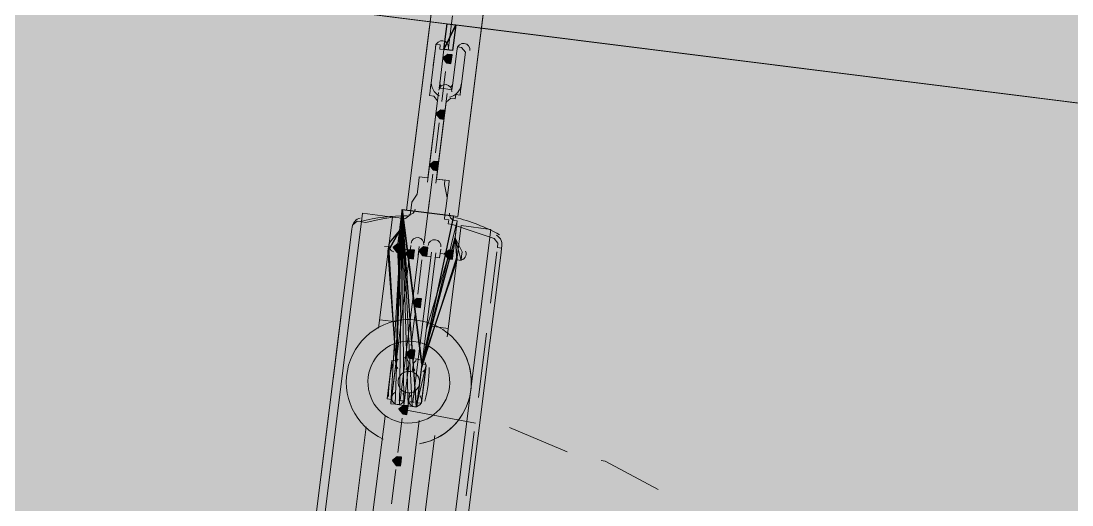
# Model space of a CAD drawing. Header units: metres. Extents: x -4 to 509425, y 7549 to 4732445.
# Drawn here: x 476033.661 to 476035.725, y 4719729.314 to 4719730.263 of the extents above; entities that cross this region are included whole.
import ezdxf

# ---------------------------------------------------------------- set-up
doc = ezdxf.new("R2010")
doc.units = ezdxf.units.M
doc.header["$LTSCALE"] = 0.01
doc.header["$MEASUREMENT"] = 0
doc.layers.get('0').update_dxf_attribs({"lineweight": 0})
doc.layers.add('_SUBESTACIÓN', color=1, linetype='Continuous')
doc.layers.add('SUBESTACION LA VID', color=253, linetype='Continuous')

# ---------------------------------------------------------------- blocks, each defined once
blk = doc.blocks.new('A$Cfff6051d')
at = {"layer": 'SUBESTACION LA VID', "transparency": 33554687}
h = blk.add_hatch(color=256, dxfattribs=at)
h.dxf.hatch_style = 2
h.paths.add_polyline_path([(476034.5061, 4719730.1886), (476034.5072, 4719730.197), (476034.4988, 4719730.1981), (476034.4893, 4719730.1907), (476034.4967, 4719730.1813), (476034.5051, 4719730.1802)])
h = blk.add_hatch(color=256, dxfattribs=at)
h.dxf.hatch_style = 2
h.paths.add_polyline_path([(476034.4924, 4719730.0794), (476034.4935, 4719730.0878), (476034.4851, 4719730.0889), (476034.4756, 4719730.0815), (476034.483, 4719730.0721), (476034.4914, 4719730.071)])
h = blk.add_hatch(color=256, dxfattribs=at)
h.dxf.hatch_style = 2
h.paths.add_polyline_path([(476034.4798, 4719729.9786), (476034.4808, 4719729.987), (476034.4724, 4719729.9881), (476034.463, 4719729.9807), (476034.4703, 4719729.9713), (476034.4787, 4719729.9702)])
h = blk.add_hatch(color=256, dxfattribs=at)
h.dxf.hatch_style = 2
h.paths.add_polyline_path([(476034.4083, 4719729.8169), (476034.4094, 4719729.8253), (476034.401, 4719729.8264), (476034.3915, 4719729.819), (476034.3989, 4719729.8096), (476034.4073, 4719729.8085)])
h = blk.add_hatch(color=256, dxfattribs=at)
h.dxf.hatch_style = 2
h.paths.add_polyline_path([(476034.4325, 4719729.8054), (476034.4335, 4719729.8138), (476034.4251, 4719729.8148), (476034.4157, 4719729.8075), (476034.423, 4719729.798), (476034.4314, 4719729.797)])
h = blk.add_hatch(color=256, dxfattribs=at)
h.dxf.hatch_style = 2
h.paths.add_polyline_path([(476034.4587, 4719729.8106), (476034.4598, 4719729.819), (476034.4514, 4719729.8201), (476034.4419, 4719729.8127), (476034.4493, 4719729.8033), (476034.4577, 4719729.8022)])
h = blk.add_hatch(color=256, dxfattribs=at)
h.dxf.hatch_style = 2
h.paths.add_polyline_path([(476034.5091, 4719729.8043), (476034.5102, 4719729.8127), (476034.5018, 4719729.8137), (476034.4923, 4719729.8064), (476034.4997, 4719729.7969), (476034.5081, 4719729.7959)])
h = blk.add_hatch(color=256, dxfattribs=at)
h.dxf.hatch_style = 2
h.paths.add_polyline_path([(476034.4461, 4719729.7098), (476034.4471, 4719729.7182), (476034.4387, 4719729.7193), (476034.4293, 4719729.7119), (476034.4366, 4719729.7025), (476034.445, 4719729.7014)])
h = blk.add_hatch(color=256, dxfattribs=at)
h.dxf.hatch_style = 2
h.paths.add_polyline_path([(476034.4334, 4719729.609), (476034.4345, 4719729.6174), (476034.4261, 4719729.6185), (476034.4166, 4719729.6111), (476034.424, 4719729.6017), (476034.4324, 4719729.6006)])
h = blk.add_hatch(color=256, dxfattribs=at)
h.dxf.hatch_style = 2
h.paths.add_polyline_path([(476034.4198, 4719729.4998), (476034.4208, 4719729.5082), (476034.4124, 4719729.5093), (476034.403, 4719729.5019), (476034.4103, 4719729.4925), (476034.4187, 4719729.4914)])
h = blk.add_hatch(color=256, dxfattribs=at)
h.dxf.hatch_style = 2
h.paths.add_polyline_path([(476034.4071, 4719729.399), (476034.4082, 4719729.4074), (476034.3998, 4719729.4084), (476034.3903, 4719729.4011), (476034.3977, 4719729.3916), (476034.4061, 4719729.3906)])
at = {"layer": 'SUBESTACION LA VID', "lineweight": 15}
for p, q in [((476034.4178, 4719729.8925), (476034.5989, 4719731.3374)), ((476034.5186, 4719729.8799), (476034.6997, 4719731.3248)), ((476041.0164, 4719729.4407), (476028.0043, 4719731.072)), ((476034.4998, 4719730.2065), (476034.5082, 4719730.2737)), ((476034.5145, 4719730.2558), (476034.5082, 4719730.2054)), ((476034.4914, 4719730.2075), (476034.483, 4719730.1403)), ((476034.5082, 4719730.1372), (476034.5166, 4719730.2044)), ((476034.525, 4719730.1351), (476034.5334, 4719730.2023)), ((476034.4872, 4719730.1057), (476034.4946, 4719730.1645)), ((476034.4809, 4719730.1235), (476034.4588, 4719729.9471)), ((476034.4977, 4719730.1214), (476034.4756, 4719729.945)), ((476034.4745, 4719730.0049), (476034.4819, 4719730.0637)), ((476034.4609, 4719729.8957), (476034.4693, 4719729.9629)), ((476034.4524, 4719729.8285), (476034.463, 4719729.9125)), ((476034.4094, 4719729.8936), (476034.5102, 4719729.8809)), ((476034.3317, 4719729.8863), (476033.8799, 4719726.2825)), ((476034.5091, 4719729.8725), (476034.5091, 4719729.8725)), ((476034.5175, 4719729.8715), (476034.5102, 4719729.8127)), ((476034.3107, 4719729.8548), (476034.297, 4719729.7456)), ((476034.4041, 4719729.8516), (476034.3842, 4719729.8285)), ((476034.3868, 4719728.2838), (476034.5837, 4719729.8547)), ((476034.5133, 4719729.8379), (476034.527, 4719729.8106)), ((476034.3831, 4719729.8201), (476034.3967, 4719729.588)), ((476034.3883, 4719729.5208), (476034.4251, 4719729.8148)), ((476034.3915, 4719729.819), (476034.3915, 4719729.819)), ((476034.3999, 4719729.818), (476034.4251, 4719729.8148)), ((476034.4072, 4719729.672), (476034.3999, 4719729.818)), ((476034.4419, 4719729.8127), (476034.4051, 4719729.5187)), ((476034.4262, 4719729.8232), (476034.4241, 4719729.8064)), ((476034.4303, 4719729.5155), (476034.4671, 4719729.8096)), ((476034.4335, 4719729.8138), (476034.4335, 4719729.8138)), ((476034.4409, 4719729.8043), (476034.443, 4719729.8211)), ((476034.4419, 4719729.8127), (476034.4587, 4719729.8106)), ((476034.485, 4719729.8159), (476034.4829, 4719729.7991)), ((476034.5018, 4719729.8137), (476034.5018, 4719729.8137)), ((476034.5826, 4719729.7098), (476034.5952, 4719729.8106)), ((476034.4387, 4719729.5145), (476034.4755, 4719729.8085)), ((476034.4398, 4719729.7277), (476034.4482, 4719729.7949)), ((476034.5175, 4719729.8032), (476034.4471, 4719729.5817)), ((476034.4566, 4719729.6573), (476034.5007, 4719729.8053)), ((476034.4829, 4719729.7991), (476034.4745, 4719729.8001)), ((476034.5007, 4719729.8053), (476034.4839, 4719729.8075)), ((476034.5091, 4719729.8043), (476034.5091, 4719729.8043)), ((476034.2896, 4719729.6868), (476034.2738, 4719729.5608)), ((476034.4272, 4719729.6269), (476034.4345, 4719729.6857)), ((476034.3988, 4719729.6731), (476034.3652, 4719729.6773)), ((476034.4996, 4719729.6604), (476034.466, 4719729.6646)), ((476034.5594, 4719729.525), (476034.5752, 4719729.651)), ((476034.3967, 4719729.588), (476034.3967, 4719729.588)), ((476034.4145, 4719729.5261), (476034.4219, 4719729.5849)), ((476034.4208, 4719729.5765), (476034.4229, 4719729.5933)), ((476034.4292, 4719729.5754), (476034.4313, 4719729.5922)), ((476034.4471, 4719729.5817), (476034.4471, 4719729.5817)), ((476034.3893, 4719729.5292), (476034.3893, 4719729.5292)), ((476034.4156, 4719729.5345), (476034.4124, 4719729.5093)), ((476034.424, 4719729.5334), (476034.4208, 4719729.5082)), ((476034.4397, 4719729.5229), (476034.4397, 4719729.5229)), ((476034.3967, 4719729.5198), (476034.3967, 4719729.5198)), ((476034.4114, 4719729.5009), (476034.5531, 4719729.4745)), ((476034.4303, 4719729.5155), (476034.4303, 4719729.5155)), ((476034.0207, 4719726.6574), (476034.3756, 4719729.4883)), ((476034.0879, 4719726.6489), (476034.4428, 4719729.4798)), ((476034.2654, 4719729.4936), (476034.2496, 4719729.3676)), ((476034.4008, 4719729.4168), (476034.4092, 4719729.4841)), ((476034.3389, 4719729.4673), (476034.1767, 4719728.1736)), ((476034.6203, 4719729.4661), (476034.7337, 4719729.4178)), ((476034.4733, 4719729.4504), (476034.328, 4719728.2912)), ((476034.5352, 4719729.3317), (476034.551, 4719729.4577)), ((476034.3882, 4719729.316), (476034.3966, 4719729.3832))]:
    blk.add_line(p, q, dxfattribs=at)
at = {"layer": 'SUBESTACION LA VID', "lineweight": 0}
for p, q in [((476030.5328, 4719730.755), (476034.4977, 4719730.2579)), ((476034.4977, 4719730.2579), (476038.4627, 4719729.7608)), ((476038.4879, 4719729.7577), (476034.4977, 4719730.2579)), ((476034.4178, 4719729.8925), (476034.5186, 4719729.8799)), ((476034.4376, 4719729.5061), (476034.4481, 4719729.5901))]:
    blk.add_line(p, q, dxfattribs=at)
at = {"layer": 'SUBESTACION LA VID', "lineweight": 15}
for points in [[(476040.8652, 4719729.4597), (476038.4879, 4719729.7577), (476038.4816, 4719729.7073), (476038.4564, 4719729.7104), (476038.4627, 4719729.7608), (476034.5145, 4719730.2558), (476034.5082, 4719730.2054), (476034.4914, 4719730.2075), (476034.4977, 4719730.2579), (476030.5496, 4719730.7529)], [(476034.4178, 4719729.8925), (476034.5186, 4719729.8799), (476034.6997, 4719731.3248), (476034.5989, 4719731.3374), (476034.4178, 4719729.8925)], [(476034.4977, 4719730.2579), (476034.4914, 4719730.2075), (476034.5082, 4719730.2054)], [(476034.04, 4719727.6959), (476034.3107, 4719729.8548), (476034.3117, 4719729.8632), (476034.3212, 4719729.8705), (476034.338, 4719729.8684), (476034.3642, 4719729.8737), (476034.3905, 4719729.8789), (476034.4157, 4719729.8757), (476034.4251, 4719729.8831), (476034.4262, 4719729.8915), (476034.4283, 4719729.9083), (476034.4388, 4719729.924), (476034.442, 4719729.9492), (476034.443, 4719729.9576), (476034.4598, 4719729.9555), (476034.4788, 4719730.1067), (476034.4714, 4719730.1162), (476034.463, 4719730.1172), (476034.4641, 4719730.1256), (476034.4651, 4719730.134), (476034.4662, 4719730.1424), (476034.4746, 4719730.2096), (476034.4757, 4719730.218), (476034.4841, 4719730.217), (476034.483, 4719730.2086), (476034.4914, 4719730.2075), (476034.483, 4719730.1403), (476034.4819, 4719730.1319), (476034.4903, 4719730.1309), (476034.4987, 4719730.1298), (476034.5071, 4719730.1288), (476034.5082, 4719730.1372), (476034.5166, 4719730.2044), (476034.5177, 4719730.2128), (476034.5261, 4719730.2117), (476034.5334, 4719730.2023), (476034.525, 4719730.1351), (476034.5239, 4719730.1267), (476034.5229, 4719730.1183), (476034.5145, 4719730.1193), (476034.5134, 4719730.1109), (476034.505, 4719730.112), (476034.4956, 4719730.1046), (476034.4766, 4719729.9534), (476034.5018, 4719729.9503), (476034.5008, 4719729.9419), (476034.4976, 4719729.9167), (476034.4955, 4719729.8999), (476034.4934, 4719729.8831), (476034.4923, 4719729.8747), (476034.5007, 4719729.8736), (476034.4997, 4719729.8652), (476034.5081, 4719729.8641), (476034.549, 4719729.8505), (476034.59, 4719729.8368), (476034.5973, 4719729.8274), (476034.5963, 4719729.819), (476034.6047, 4719729.8179), (476034.6036, 4719729.8095), (476034.333, 4719727.6506)], [(476034.4662, 4719730.1424), (476034.4746, 4719730.2096), (476034.4704, 4719730.176)], [(476034.4598, 4719729.9555), (476034.443, 4719729.9576), (476034.442, 4719729.9492), (476034.4388, 4719729.924), (476034.4283, 4719729.9083), (476034.4262, 4719729.8915)], [(476034.4934, 4719729.8831), (476034.4955, 4719729.8999), (476034.4976, 4719729.9167), (476034.4924, 4719729.9429), (476034.4934, 4719729.9513), (476034.4766, 4719729.9534)], [(476034.527, 4719729.8106), (476034.5259, 4719729.8022), (476034.5249, 4719729.7938), (476034.5165, 4719729.7948), (476034.4481, 4719729.5901), (476034.4565, 4719729.589), (476034.4555, 4719729.5806), (476034.4544, 4719729.5722), (476034.4534, 4719729.5638), (476034.4523, 4719729.5554), (476034.4513, 4719729.547), (476034.4502, 4719729.5386), (476034.4492, 4719729.5302), (476034.4481, 4719729.5218), (476034.4471, 4719729.5134), (476034.4387, 4719729.5145), (476034.4376, 4719729.5061), (476034.4292, 4719729.5071), (476034.4208, 4719729.5082), (476034.4124, 4719729.5093), (476034.404, 4719729.5103), (476034.3956, 4719729.5114), (476034.3872, 4719729.5124), (476034.3883, 4719729.5208), (476034.3799, 4719729.5219), (476034.3809, 4719729.5303), (476034.382, 4719729.5387), (476034.383, 4719729.5471), (476034.3841, 4719729.5555), (476034.3851, 4719729.5639), (476034.3862, 4719729.5723), (476034.3872, 4719729.5807), (476034.3883, 4719729.5891), (476034.3893, 4719729.5975), (476034.3977, 4719729.5964), (476034.3821, 4719729.8117), (476034.3831, 4719729.8201), (476034.3747, 4719729.8211), (476034.3831, 4719729.8201), (476034.3842, 4719729.8285), (476034.4041, 4719729.8516), (476034.4083, 4719729.8852), (476034.4094, 4719729.8936), (476034.5102, 4719729.8809), (476034.5091, 4719729.8725), (476034.5175, 4719729.8715), (476034.5133, 4719729.8379), (476034.527, 4719729.8106)], [(476034.3631, 4719729.6605), (476034.3905, 4719729.8789), (476034.3317, 4719729.8863)], [(476034.401, 4719729.8264), (476034.401, 4719729.8264), (476034.4083, 4719729.8852)], [(476034.5837, 4719729.8547), (476034.5249, 4719729.862), (476034.4975, 4719729.6436)], [(476034.4661, 4719729.8012), (476034.4577, 4719729.8022), (476034.4598, 4719729.819)], [(476034.7999, 4719729.401), (476034.8083, 4719729.3999), (476034.9122, 4719729.3442)]]:
    blk.add_lwpolyline(points, dxfattribs=at)
at = {"layer": 'SUBESTACION LA VID', "lineweight": 0}
for points in [[(476028.1471, 4719731.0541), (476038.4879, 4719729.7577), (476030.5328, 4719730.755)], [(476034.3872, 4719729.5124), (476034.4094, 4719729.8936), (476034.3956, 4719729.5114), (476034.4094, 4719729.8936), (476034.3956, 4719729.5114), (476034.4094, 4719729.8936), (476034.3956, 4719729.5114), (476034.4094, 4719729.8936), (476034.3956, 4719729.5114)], [(476034.404, 4719729.5103), (476034.4094, 4719729.8936), (476034.404, 4719729.5103), (476034.4094, 4719729.8936), (476034.404, 4719729.5103), (476034.4094, 4719729.8936), (476034.4124, 4719729.5093), (476034.4094, 4719729.8936), (476034.4208, 4719729.5082), (476034.4094, 4719729.8936), (476034.4208, 4719729.5082), (476034.4094, 4719729.8936), (476034.4292, 4719729.5071), (476034.4094, 4719729.8936), (476034.4292, 4719729.5071), (476034.4094, 4719729.8936), (476034.4292, 4719729.5071), (476034.4094, 4719729.8936), (476034.4376, 4719729.5061), (476034.4094, 4719729.8936), (476034.4376, 4719729.5061), (476034.4094, 4719729.8936), (476034.4376, 4719729.5061), (476034.4094, 4719729.8936)], [(476034.4094, 4719729.8936), (476034.4041, 4719729.8516), (476034.4094, 4719729.8936), (476034.4041, 4719729.8516)], [(476034.4083, 4719729.8852), (476034.4041, 4719729.8516), (476034.4083, 4719729.8852), (476034.4041, 4719729.8516), (476034.4083, 4719729.8852)], [(476034.4481, 4719729.5901), (476034.5102, 4719729.8809), (476034.4481, 4719729.5901), (476034.5102, 4719729.8809)], [(476034.5091, 4719729.8725), (476034.4481, 4719729.5901), (476034.5175, 4719729.8715), (476034.4481, 4719729.5901), (476034.5175, 4719729.8715)], [(476034.5133, 4719729.8379), (476034.5165, 4719729.7948), (476034.5133, 4719729.8379), (476034.5165, 4719729.7948), (476034.5133, 4719729.8379), (476034.5165, 4719729.7948), (476034.5133, 4719729.8379), (476034.5165, 4719729.7948)], [(476034.5249, 4719729.7938), (476034.5133, 4719729.8379), (476034.5249, 4719729.7938), (476034.5133, 4719729.8379)], [(476034.3747, 4719729.8211), (476034.3831, 4719729.8201), (476034.3842, 4719729.8285), (476034.3831, 4719729.8201)], [(476034.3842, 4719729.8285), (476034.3821, 4719729.8117), (476034.3842, 4719729.8285), (476034.3821, 4719729.8117), (476034.3842, 4719729.8285), (476034.3821, 4719729.8117), (476034.3842, 4719729.8285)], [(476034.5259, 4719729.8022), (476034.527, 4719729.8106), (476034.5259, 4719729.8022)], [(476034.3893, 4719729.5975), (476034.3799, 4719729.5219), (476034.3893, 4719729.5975), (476034.3799, 4719729.5219), (476034.3893, 4719729.5975), (476034.3799, 4719729.5219), (476034.3893, 4719729.5975), (476034.3799, 4719729.5219), (476034.3893, 4719729.5975), (476034.3799, 4719729.5219)], [(476034.3883, 4719729.5891), (476034.3809, 4719729.5303), (476034.3883, 4719729.5891), (476034.3809, 4719729.5303), (476034.3883, 4719729.5891), (476034.3799, 4719729.5219), (476034.3883, 4719729.5891), (476034.3799, 4719729.5219), (476034.3883, 4719729.5891)], [(476034.3977, 4719729.5964), (476034.3872, 4719729.5124), (476034.3977, 4719729.5964), (476034.3872, 4719729.5124), (476034.3977, 4719729.5964), (476034.3872, 4719729.5124), (476034.3977, 4719729.5964), (476034.3872, 4719729.5124), (476034.3977, 4719729.5964), (476034.3872, 4719729.5124), (476034.3977, 4719729.5964), (476034.3872, 4719729.5124), (476034.3977, 4719729.5964)], [(476034.3977, 4719729.5964), (476034.3883, 4719729.5208), (476034.3977, 4719729.5964), (476034.3883, 4719729.5208), (476034.3977, 4719729.5964), (476034.3883, 4719729.5208), (476034.3977, 4719729.5964), (476034.3883, 4719729.5208), (476034.3977, 4719729.5964), (476034.3883, 4719729.5208)], [(476034.4387, 4719729.5145), (476034.4565, 4719729.589), (476034.4471, 4719729.5134), (476034.4565, 4719729.589), (476034.4471, 4719729.5134), (476034.4565, 4719729.589), (476034.4471, 4719729.5134), (476034.4565, 4719729.589), (476034.4471, 4719729.5134), (476034.4565, 4719729.589), (476034.4471, 4719729.5134), (476034.4565, 4719729.589), (476034.4471, 4719729.5134), (476034.4565, 4719729.589), (476034.4471, 4719729.5134), (476034.4565, 4719729.589), (476034.4471, 4719729.5134), (476034.4565, 4719729.589)], [(476034.3872, 4719729.5807), (476034.3809, 4719729.5303), (476034.3872, 4719729.5807), (476034.3809, 4719729.5303), (476034.3872, 4719729.5807)], [(476034.3851, 4719729.5639), (476034.3841, 4719729.5555), (476034.3851, 4719729.5639), (476034.383, 4719729.5471), (476034.3862, 4719729.5723), (476034.383, 4719729.5471), (476034.3862, 4719729.5723), (476034.383, 4719729.5471), (476034.3862, 4719729.5723), (476034.383, 4719729.5471), (476034.3862, 4719729.5723), (476034.382, 4719729.5387), (476034.3872, 4719729.5807), (476034.382, 4719729.5387), (476034.3872, 4719729.5807), (476034.382, 4719729.5387), (476034.3872, 4719729.5807), (476034.382, 4719729.5387)], [(476034.4471, 4719729.5134), (476034.4555, 4719729.5806), (476034.4471, 4719729.5134), (476034.4555, 4719729.5806), (476034.4471, 4719729.5134), (476034.4555, 4719729.5806), (476034.4481, 4719729.5218), (476034.4555, 4719729.5806), (476034.4481, 4719729.5218), (476034.4555, 4719729.5806), (476034.4481, 4719729.5218), (476034.4555, 4719729.5806)], [(476034.4481, 4719729.5218), (476034.4544, 4719729.5722), (476034.4481, 4719729.5218), (476034.4544, 4719729.5722), (476034.4492, 4719729.5302), (476034.4544, 4719729.5722), (476034.4492, 4719729.5302), (476034.4544, 4719729.5722), (476034.4492, 4719729.5302), (476034.4534, 4719729.5638), (476034.4492, 4719729.5302)], [(476034.4502, 4719729.5386), (476034.4534, 4719729.5638), (476034.4502, 4719729.5386), (476034.4534, 4719729.5638), (476034.4502, 4719729.5386), (476034.4523, 4719729.5554), (476034.4513, 4719729.547), (476034.4523, 4719729.5554), (476034.4513, 4719729.547)]]:
    blk.add_lwpolyline(points, dxfattribs=at)
at = {"layer": 'SUBESTACION LA VID'}
for points in [[(476034.4977, 4719730.2579), (476034.5145, 4719730.2558), (476034.4914, 4719730.2075)], [(476034.5145, 4719730.2558), (476034.5082, 4719730.2054), (476034.4914, 4719730.2075)], [(476034.5061, 4719730.1886), (476034.5072, 4719730.197), (476034.4988, 4719730.1981), (476034.4893, 4719730.1907), (476034.4967, 4719730.1813), (476034.5051, 4719730.1802)], [(476034.4924, 4719730.0794), (476034.4935, 4719730.0878), (476034.4851, 4719730.0889), (476034.4756, 4719730.0815), (476034.483, 4719730.0721), (476034.4914, 4719730.071)], [(476034.4798, 4719729.9786), (476034.4808, 4719729.987), (476034.4724, 4719729.9881), (476034.463, 4719729.9807), (476034.4703, 4719729.9713), (476034.4787, 4719729.9702)], [(476034.4481, 4719729.5901), (476034.4376, 4719729.5061), (476034.4094, 4719729.8936)], [(476034.5102, 4719729.8809), (476034.4481, 4719729.5901), (476034.4094, 4719729.8936)], [(476034.4041, 4719729.8516), (476034.3821, 4719729.8117), (476034.3842, 4719729.8285)], [(476034.5165, 4719729.7948), (476034.4481, 4719729.5901), (476034.5133, 4719729.8379)], [(476034.4083, 4719729.8169), (476034.4094, 4719729.8253), (476034.401, 4719729.8264), (476034.3915, 4719729.819), (476034.3989, 4719729.8096), (476034.4073, 4719729.8085)], [(476034.4325, 4719729.8054), (476034.4335, 4719729.8138), (476034.4251, 4719729.8148), (476034.4157, 4719729.8075), (476034.423, 4719729.798), (476034.4314, 4719729.797)], [(476034.4587, 4719729.8106), (476034.4598, 4719729.819), (476034.4514, 4719729.8201), (476034.4419, 4719729.8127), (476034.4493, 4719729.8033), (476034.4577, 4719729.8022)], [(476034.5091, 4719729.8043), (476034.5102, 4719729.8127), (476034.5018, 4719729.8137), (476034.4923, 4719729.8064), (476034.4997, 4719729.7969), (476034.5081, 4719729.7959)], [(476034.4461, 4719729.7098), (476034.4471, 4719729.7182), (476034.4387, 4719729.7193), (476034.4293, 4719729.7119), (476034.4366, 4719729.7025), (476034.445, 4719729.7014)], [(476034.4334, 4719729.609), (476034.4345, 4719729.6174), (476034.4261, 4719729.6185), (476034.4166, 4719729.6111), (476034.424, 4719729.6017), (476034.4324, 4719729.6006)], [(476034.4198, 4719729.4998), (476034.4208, 4719729.5082), (476034.4124, 4719729.5093), (476034.403, 4719729.5019), (476034.4103, 4719729.4925), (476034.4187, 4719729.4914)], [(476034.4071, 4719729.399), (476034.4082, 4719729.4074), (476034.3998, 4719729.4084), (476034.3903, 4719729.4011), (476034.3977, 4719729.3916), (476034.4061, 4719729.3906)]]:
    blk.add_lwpolyline(points, close=True, dxfattribs=at)
at = {"layer": 'SUBESTACION LA VID', "lineweight": 0}
for points in [[(476034.4977, 4719730.2579), (476034.5145, 4719730.2558), (476034.4914, 4719730.2075)], [(476034.5145, 4719730.2558), (476034.5082, 4719730.2054), (476034.4914, 4719730.2075)], [(476034.5061, 4719730.1886), (476034.5072, 4719730.197), (476034.4988, 4719730.1981), (476034.4893, 4719730.1907), (476034.4967, 4719730.1813), (476034.5051, 4719730.1802)], [(476034.4924, 4719730.0794), (476034.4935, 4719730.0878), (476034.4851, 4719730.0889), (476034.4756, 4719730.0815), (476034.483, 4719730.0721), (476034.4914, 4719730.071)], [(476034.4798, 4719729.9786), (476034.4808, 4719729.987), (476034.4724, 4719729.9881), (476034.463, 4719729.9807), (476034.4703, 4719729.9713), (476034.4787, 4719729.9702)], [(476034.4481, 4719729.5901), (476034.4376, 4719729.5061), (476034.4094, 4719729.8936)], [(476034.5102, 4719729.8809), (476034.4481, 4719729.5901), (476034.4094, 4719729.8936)], [(476034.4041, 4719729.8516), (476034.3821, 4719729.8117), (476034.3842, 4719729.8285)], [(476034.5165, 4719729.7948), (476034.4481, 4719729.5901), (476034.5133, 4719729.8379)], [(476034.4083, 4719729.8169), (476034.4094, 4719729.8253), (476034.401, 4719729.8264), (476034.3915, 4719729.819), (476034.3989, 4719729.8096), (476034.4073, 4719729.8085)], [(476034.4325, 4719729.8054), (476034.4335, 4719729.8138), (476034.4251, 4719729.8148), (476034.4157, 4719729.8075), (476034.423, 4719729.798), (476034.4314, 4719729.797)], [(476034.4587, 4719729.8106), (476034.4598, 4719729.819), (476034.4514, 4719729.8201), (476034.4419, 4719729.8127), (476034.4493, 4719729.8033), (476034.4577, 4719729.8022)], [(476034.5091, 4719729.8043), (476034.5102, 4719729.8127), (476034.5018, 4719729.8137), (476034.4923, 4719729.8064), (476034.4997, 4719729.7969), (476034.5081, 4719729.7959)], [(476034.4461, 4719729.7098), (476034.4471, 4719729.7182), (476034.4387, 4719729.7193), (476034.4293, 4719729.7119), (476034.4366, 4719729.7025), (476034.445, 4719729.7014)], [(476034.4334, 4719729.609), (476034.4345, 4719729.6174), (476034.4261, 4719729.6185), (476034.4166, 4719729.6111), (476034.424, 4719729.6017), (476034.4324, 4719729.6006)], [(476034.4198, 4719729.4998), (476034.4208, 4719729.5082), (476034.4124, 4719729.5093), (476034.403, 4719729.5019), (476034.4103, 4719729.4925), (476034.4187, 4719729.4914)], [(476034.4071, 4719729.399), (476034.4082, 4719729.4074), (476034.3998, 4719729.4084), (476034.3903, 4719729.4011), (476034.3977, 4719729.3916), (476034.4061, 4719729.3906)]]:
    blk.add_lwpolyline(points, close=True, dxfattribs=at)
at = {"layer": 'SUBESTACION LA VID', "lineweight": 15}
for points, knots in [([(476034.5003, 4719730.2107), (476034.5012, 4719730.2176), (476034.4963, 4719730.224), (476034.4893, 4719730.2249), (476034.4824, 4719730.2257), (476034.476, 4719730.2208), (476034.4751, 4719730.2138)], [0, 0, 0, 0, 1, 1, 1, 2, 2, 2, 2]), ([(476034.5423, 4719730.2054), (476034.5432, 4719730.2124), (476034.5383, 4719730.2187), (476034.5313, 4719730.2196), (476034.5244, 4719730.2205), (476034.518, 4719730.2155), (476034.5171, 4719730.2086)], [0, 0, 0, 0, 1, 1, 1, 2, 2, 2, 2]), ([(476034.5066, 4719730.1246), (476034.5075, 4719730.1315), (476034.5025, 4719730.1379), (476034.4956, 4719730.1388), (476034.4886, 4719730.1396), (476034.4823, 4719730.1347), (476034.4814, 4719730.1277)], [0, 0, 0, 0, 1, 1, 1, 2, 2, 2, 2]), ([(476034.386, 4719729.8302), (476034.3835, 4719729.8268), (476034.3829, 4719729.8225), (476034.3842, 4719729.8185), (476034.3856, 4719729.8146), (476034.3888, 4719729.8116), (476034.3928, 4719729.8105)], [0, 0, 0, 0, 1, 1, 1, 2, 2, 2, 2]), ([(476034.4519, 4719729.8243), (476034.4528, 4719729.8312), (476034.4478, 4719729.8376), (476034.4409, 4719729.8384), (476034.4339, 4719729.8393), (476034.4276, 4719729.8344), (476034.4267, 4719729.8274)], [0, 0, 0, 0, 1, 1, 1, 2, 2, 2, 2]), ([(476034.4855, 4719729.8201), (476034.4864, 4719729.827), (476034.4814, 4719729.8334), (476034.4745, 4719729.8342), (476034.4675, 4719729.8351), (476034.4612, 4719729.8302), (476034.4603, 4719729.8232)], [0, 0, 0, 0, 1, 1, 1, 2, 2, 2, 2]), ([(476034.5225, 4719729.7942), (476034.5267, 4719729.7943), (476034.5305, 4719729.7964), (476034.5328, 4719729.7999), (476034.5351, 4719729.8034), (476034.5356, 4719729.8078), (476034.534, 4719729.8116)], [0, 0, 0, 0, 1, 1, 1, 2, 2, 2, 2]), ([(476034.4433, 4719729.434), (476034.5032, 4719729.4443), (476034.5465, 4719729.497), (476034.5451, 4719729.5578), (476034.5437, 4719729.6186), (476034.498, 4719729.6692), (476034.4377, 4719729.6767), (476034.3773, 4719729.6843), (476034.3205, 4719729.6466), (476034.3042, 4719729.588), (476034.2878, 4719729.5294), (476034.3168, 4719729.4677), (476034.3723, 4719729.4429)], [0, 0, 0, 0, 1, 1, 1, 2, 2, 2, 3, 3, 3, 4, 4, 4, 4]), ([(476034.5022, 4719729.5449), (476034.5077, 4719729.589), (476034.4765, 4719729.6292), (476034.4324, 4719729.6347), (476034.3883, 4719729.6403), (476034.3481, 4719729.609), (476034.3426, 4719729.5649), (476034.3371, 4719729.5209), (476034.3683, 4719729.4807), (476034.4124, 4719729.4751), (476034.4565, 4719729.4696), (476034.4967, 4719729.5008), (476034.5022, 4719729.5449)], [0, 0, 0, 0, 1, 1, 1, 2, 2, 2, 3, 3, 3, 4, 4, 4, 4]), ([(476034.4433, 4719729.434), (476034.484, 4719729.441), (476034.5185, 4719729.4681), (476034.535, 4719729.506), (476034.5514, 4719729.5439), (476034.5477, 4719729.5876), (476034.5251, 4719729.6221)], [0, 0, 0, 0, 1, 1, 1, 2, 2, 2, 2]), ([(476034.4015, 4719729.6002), (476034.3988, 4719729.5979), (476034.3972, 4719729.5946), (476034.3971, 4719729.591), (476034.397, 4719729.5875), (476034.3984, 4719729.5841), (476034.4009, 4719729.5816)], [0, 0, 0, 0, 1, 1, 1, 2, 2, 2, 2]), ([(476034.4162, 4719729.5797), (476034.4196, 4719729.5817), (476034.4219, 4719729.5851), (476034.4224, 4719729.5891), (476034.4229, 4719729.593), (476034.4215, 4719729.5969), (476034.4187, 4719729.5997)], [0, 0, 0, 0, 1, 1, 1, 2, 2, 2, 2]), ([(476034.437, 4719729.5974), (476034.4336, 4719729.5954), (476034.4313, 4719729.5919), (476034.4308, 4719729.588), (476034.4303, 4719729.5841), (476034.4317, 4719729.5801), (476034.4345, 4719729.5774)], [0, 0, 0, 0, 1, 1, 1, 2, 2, 2, 2]), ([(476034.4498, 4719729.5754), (476034.4529, 4719729.5772), (476034.455, 4719729.5802), (476034.4558, 4719729.5837), (476034.4566, 4719729.5871), (476034.4559, 4719729.5907), (476034.4539, 4719729.5936)], [0, 0, 0, 0, 1, 1, 1, 2, 2, 2, 2]), ([(476034.4434, 4719729.5523), (476034.4449, 4719729.5639), (476034.4366, 4719729.5745), (476034.425, 4719729.5759), (476034.4134, 4719729.5774), (476034.4029, 4719729.5692), (476034.4014, 4719729.5576), (476034.3999, 4719729.546), (476034.4082, 4719729.5354), (476034.4198, 4719729.5339), (476034.4314, 4719729.5325), (476034.4419, 4719729.5407), (476034.4434, 4719729.5523)], [0, 0, 0, 0, 1, 1, 1, 2, 2, 2, 3, 3, 3, 4, 4, 4, 4]), ([(476034.395, 4719729.5344), (476034.3903, 4719729.5317), (476034.3878, 4719729.5262), (476034.3889, 4719729.5209), (476034.39, 4719729.5156), (476034.3944, 4719729.5115), (476034.3998, 4719729.5108)], [0, 0, 0, 0, 1, 1, 1, 2, 2, 2, 2]), ([(476034.3998, 4719729.5108), (476034.4052, 4719729.5102), (476034.4104, 4719729.513), (476034.4128, 4719729.5179), (476034.4152, 4719729.5228), (476034.4142, 4719729.5287), (476034.4103, 4719729.5325)], [0, 0, 0, 0, 1, 1, 1, 2, 2, 2, 2]), ([(476034.4286, 4719729.5302), (476034.4239, 4719729.5275), (476034.4214, 4719729.522), (476034.4225, 4719729.5167), (476034.4236, 4719729.5113), (476034.428, 4719729.5073), (476034.4334, 4719729.5066)], [0, 0, 0, 0, 1, 1, 1, 2, 2, 2, 2]), ([(476034.4334, 4719729.5066), (476034.4388, 4719729.5059), (476034.444, 4719729.5088), (476034.4464, 4719729.5137), (476034.4488, 4719729.5186), (476034.4478, 4719729.5245), (476034.4439, 4719729.5283)], [0, 0, 0, 0, 1, 1, 1, 2, 2, 2, 2])]:
    blk.add_open_spline(points, degree=3, knots=knots, dxfattribs=at)
for points in [[(476034.4667, 4719730.1466), (476034.4652, 4719730.1342), (476034.4716, 4719730.1221), (476034.4829, 4719730.1165)], [(476034.4835, 4719730.1445), (476034.4831, 4719730.1412), (476034.484, 4719730.1378), (476034.4861, 4719730.1351)], [(476034.5024, 4719730.114), (476034.5147, 4719730.1167), (476034.524, 4719730.1268), (476034.5255, 4719730.1393)], [(476034.5038, 4719730.1329), (476034.5066, 4719730.1349), (476034.5083, 4719730.138), (476034.5087, 4719730.1414)], [(476034.4224, 4719729.8835), (476034.4289, 4719729.8835), (476034.4343, 4719729.8882), (476034.4351, 4719729.8946)], [(476034.3271, 4719729.8769), (476034.3186, 4719729.8747), (476034.3123, 4719729.8676), (476034.3112, 4719729.859)], [(476034.4199, 4719729.8812), (476034.3886, 4719729.8814), (476034.3575, 4719729.8777), (476034.3272, 4719729.87)], [(476034.5023, 4719729.8862), (476034.5015, 4719729.8798), (476034.5056, 4719729.8739), (476034.5118, 4719729.8723)], [(476034.6007, 4719729.8441), (476034.5731, 4719729.8593), (476034.5435, 4719729.8708), (476034.5129, 4719729.8782)], [(476034.6044, 4719729.8183), (476034.6075, 4719729.828), (476034.6032, 4719729.8385), (476034.5943, 4719729.8434)], [(476034.4217, 4719729.6019), (476034.4187, 4719729.6024), (476034.4156, 4719729.6027), (476034.4125, 4719729.6027)], [(476034.3909, 4719729.5922), (476034.3852, 4719729.5708), (476034.3825, 4719729.5487), (476034.3827, 4719729.5266)], [(476034.4441, 4719729.5987), (476034.441, 4719729.5995), (476034.4378, 4719729.6), (476034.4346, 4719729.6003)], [(476034.4539, 4719729.5176), (476034.4595, 4719729.5391), (476034.4623, 4719729.5611), (476034.4621, 4719729.5833)], [(476034.4213, 4719729.5761), (476034.418, 4719729.5759), (476034.4149, 4719729.575), (476034.412, 4719729.5734)], [(476034.437, 4719729.5703), (476034.4346, 4719729.5725), (476034.4318, 4719729.5742), (476034.4287, 4719729.5751)], [(476034.4078, 4719729.5396), (476034.4102, 4719729.5374), (476034.413, 4719729.5357), (476034.4161, 4719729.5347)], [(476034.4235, 4719729.5338), (476034.4268, 4719729.534), (476034.4299, 4719729.5349), (476034.4328, 4719729.5365)], [(476034.4027, 4719729.5193), (476034.4055, 4719729.5187), (476034.4084, 4719729.5182), (476034.4112, 4719729.518)], [(476034.4241, 4719729.5163), (476034.4269, 4719729.5159), (476034.4298, 4719729.5156), (476034.4327, 4719729.5156)]]:
    blk.add_open_spline(points, degree=3, dxfattribs=at)
at = {"layer": 'SUBESTACION LA VID'}
for points in [[(476034.3977, 4719729.5964), (476034.3977, 4719729.5964), (476034.4041, 4719729.8516), (476034.4041, 4719729.8516), (476034.4041, 4719729.8516), (476034.4094, 4719729.8936), (476034.4094, 4719729.8936), (476034.4094, 4719729.8936), (476034.3977, 4719729.5964), (476034.3977, 4719729.5964)], [(476034.3821, 4719729.8117), (476034.3821, 4719729.8117), (476034.3977, 4719729.5964), (476034.3977, 4719729.5964), (476034.3977, 4719729.5964), (476034.4041, 4719729.8516), (476034.4041, 4719729.8516), (476034.4041, 4719729.8516), (476034.3821, 4719729.8117), (476034.3821, 4719729.8117)]]:
    blk.add_open_spline(points, degree=3, knots=[0, 0, 0, 0, 1, 1, 1, 2, 2, 2, 3, 3, 3, 3], dxfattribs=at)
at = {"layer": 'SUBESTACION LA VID', "lineweight": 0}
for points in [[(476034.3977, 4719729.5964), (476034.3977, 4719729.5964), (476034.4041, 4719729.8516), (476034.4041, 4719729.8516), (476034.4041, 4719729.8516), (476034.4094, 4719729.8936), (476034.4094, 4719729.8936), (476034.4094, 4719729.8936), (476034.3977, 4719729.5964), (476034.3977, 4719729.5964)], [(476034.3821, 4719729.8117), (476034.3821, 4719729.8117), (476034.3977, 4719729.5964), (476034.3977, 4719729.5964), (476034.3977, 4719729.5964), (476034.4041, 4719729.8516), (476034.4041, 4719729.8516), (476034.4041, 4719729.8516), (476034.3821, 4719729.8117), (476034.3821, 4719729.8117)]]:
    blk.add_open_spline(points, degree=3, knots=[0, 0, 0, 0, 1, 1, 1, 2, 2, 2, 3, 3, 3, 3], dxfattribs=at)

msp = doc.modelspace()

# ---------------------------------------------------------------- hatches: boundary and pattern name
at = {"layer": '_SUBESTACIÓN', "transparency": 33554559}
h = msp.add_hatch(color=1, dxfattribs=at)
h.dxf.hatch_style = 1
h.paths.add_polyline_path([(475968.6399, 4719805.825), (476089.9386, 4719790.615), (476078.1686, 4719696.74), (475956.8686, 4719711.9502)])

# ---------------------------------------------------------------- block references
at = {"linetype": 'Continuous'}
msp.add_blockref('A$Cfff6051d', (0, 0), dxfattribs=at)

doc.saveas('drawing.dxf')
